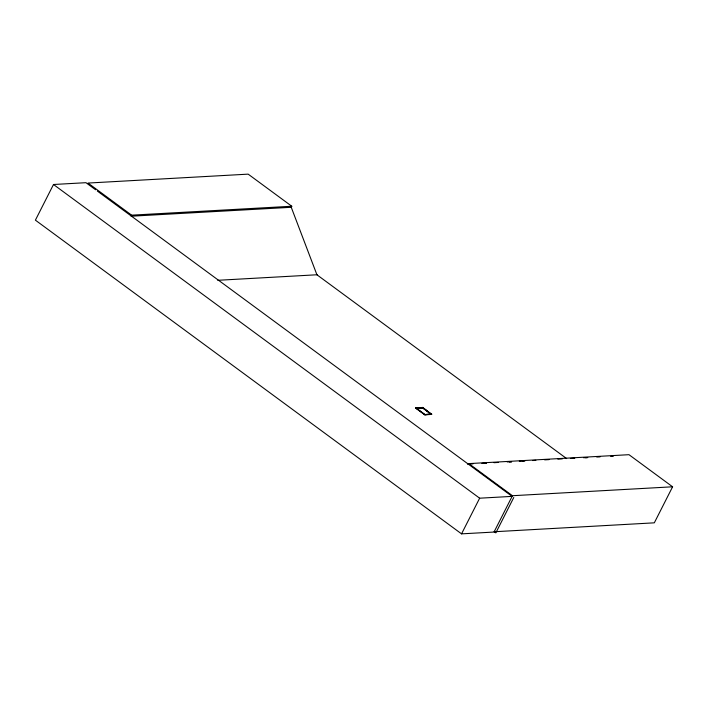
<?xml version="1.0" encoding="UTF-8"?>
<svg xmlns="http://www.w3.org/2000/svg" width="708" height="708" viewBox="0 0 708 708"><rect width="100%" height="100%" fill="white"/><g stroke="black" fill="none" stroke-linecap="round" stroke-linejoin="round"><path stroke-width="1.06" d="M95.598 189.771L85.969 182.691L53.498 184.496L35.4 220.161L461.545 533.859L494.016 532.053L512.45 495.715L672.6 486.794L654.316 522.831L494.166 531.752M131.635 215.17L131.104 216.214L291.254 207.294L291.776 206.249L248.163 174.141L88.013 183.062L131.635 215.17L291.776 206.249M415.676 408.1L422.703 407.419L431.641 414.41L424.756 414.791L415.676 408.1L422.552 407.719L431.641 414.41M416.118 408.277L422.764 407.622L431.199 414.233L424.694 414.596L416.118 408.277L422.614 407.914L431.199 414.233M424.694 414.596L431.349 413.932M424.756 414.791L431.791 414.109M468.492 464.271L468.829 463.607L628.978 454.686L672.6 486.794M461.545 533.859L479.643 498.193L512.114 496.379L97.35 191.063M513.778 497.503L495.839 532.876L494.299 531.743M217.763 280.297L317.299 274.748M467.528 464.156L473.041 463.855M481.856 463.359L486.263 463.112M493.972 462.687L498.379 462.439M507.194 461.952L511.601 461.705M519.318 461.271L523.725 461.032M532.54 460.536L535.85 460.35M544.664 459.864L549.072 459.616M557.886 459.129L562.294 458.881M483.953 463.413L486.166 463.289M509.362 461.997L511.565 461.873M522.61 461.262L524.823 461.138M585.569 457.749L587.773 457.625M610.969 456.333L613.181 456.209L611.048 456.279M570.374 458.439L574.772 458.209M583.569 457.74L586.861 457.563M596.755 457.041L600.057 456.864M566.639 458.589L316.927 274.775L291.254 207.294M415.826 407.808L424.906 414.49M468.829 463.607L512.45 495.715M53.498 184.496L479.643 498.193"/></g></svg>
